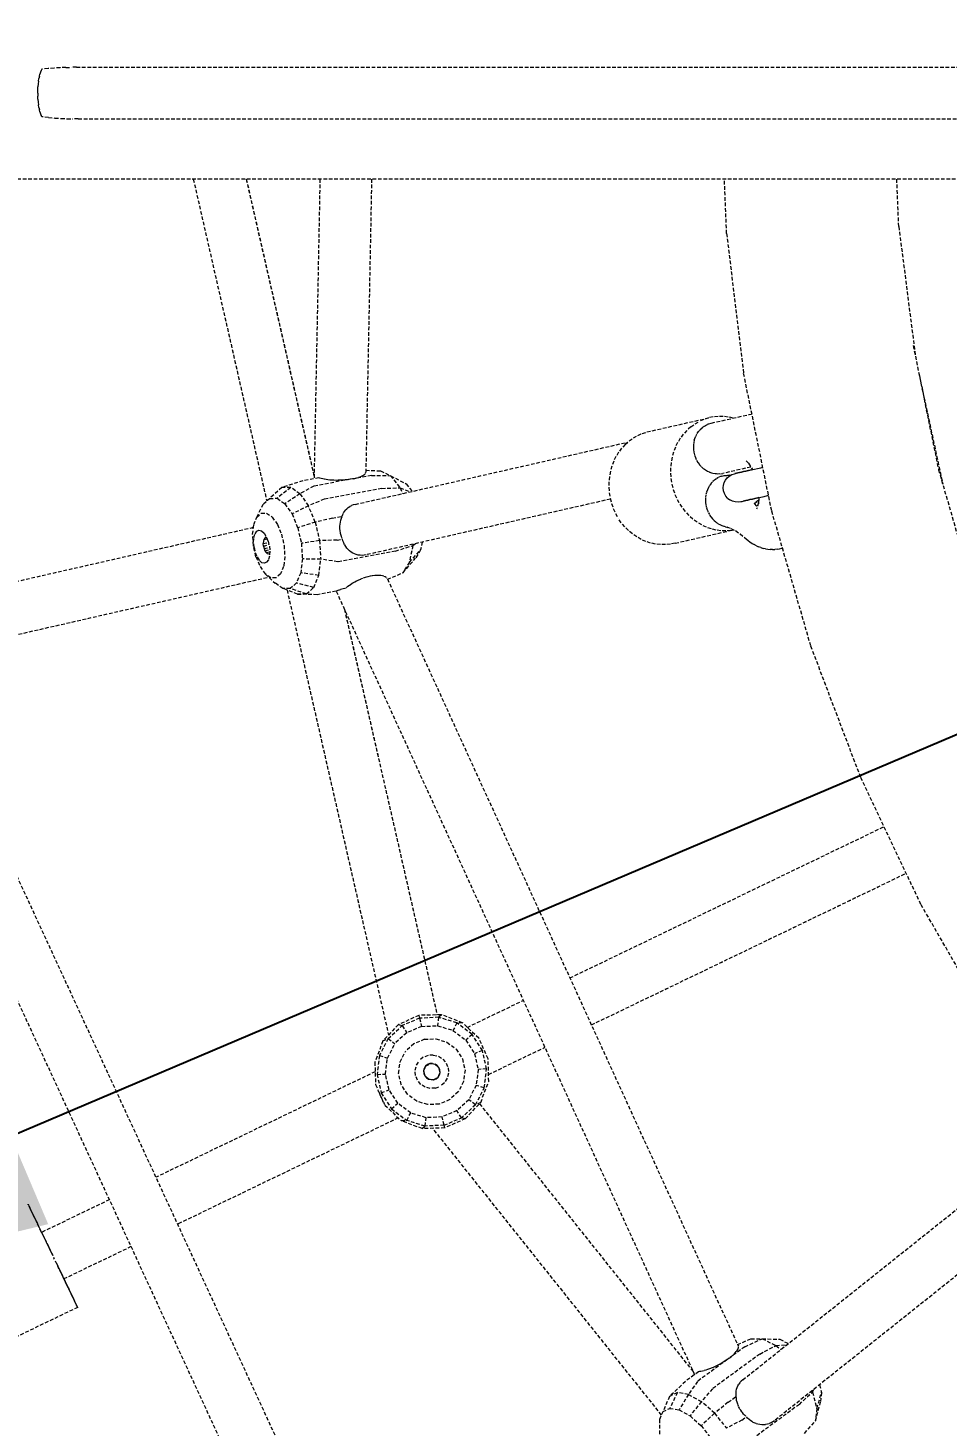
# Model space of a CAD drawing. Header units: millimetres. Extents: x -3111 to 2953, y -2449 to 2811.
# Drawn here: x -527.1 to -206.8, y -283.2 to 204 of the extents above; entities that cross this region are included whole.
import ezdxf

# ---------------------------------------------------------------- set-up
doc = ezdxf.new("R2010")
doc.units = ezdxf.units.MM
doc.linetypes.add('HIDDEN', pattern=[1.905, 1.27, -0.635])
for name, color, linetype in [('DIKOM_ЗОНА', 90, 'Continuous'), ('DIKOM_ОБЪЕКТ', 7, 'Continuous'), ('DIKOM_РАЗМЕР_ЗОНА', 7, 'Continuous'), ('DIKOM_РАЗМЕР_ОБЪЕКТА', 7, 'Continuous')]:
    doc.layers.add(name, color=color, linetype=linetype)
doc.styles.add('style1', font='arialbd.ttf', dxfattribs={"width": 0.8})
doc.dimstyles.new('1-50', dxfattribs={"dimtxt": 300, "dimasz": 200, "dimexe": 100, "dimexo": 0, "dimgap": 100, "dimtad": 1, "dimtxsty": 'style1', "dimcen": 200, "dimclrd": 7, "dimclre": 7, "dimclrt": 7, "dimadec": 1, "dimazin": 2, "dimtfac": 1, "dimtmove": 0, "dimatfit": 2, "dimfxl": 0, "dimlwd": 25, "dimlwe": 18, "dimarcsym": 0})

# ---------------------------------------------------------------- blocks, each defined once
blk = doc.blocks.new('*D0')
at = {"layer": 'Defpoints', "color": 0, "transparency": 16777216}
for p in [(1362.98, 623.05), (-717.19, -260.39)]:
    blk.add_point(p, dxfattribs=at)
at = {"layer": 'DIKOM_РАЗМЕР_ОБЪЕКТА', "color": 7, "lineweight": 25, "transparency": 16777216}
for p, q in [((1362.98, 623.05), (2780.32, 1224.99)), ((-533.11, -182.21), (1178.9, 544.87))]:
    blk.add_line(p, q, dxfattribs=at)
at = {"layer": 'DIKOM_РАЗМЕР_ОБЪЕКТА', "color": 7, "transparency": 16777216}
for points in [[(1165.87, 575.55), (1191.93, 514.19), (1362.98, 623.05)], [(-546.14, -151.53), (-520.08, -212.89), (-717.19, -260.39)]]:
    blk.add_solid(points, dxfattribs=at)
at = {"layer": 'DIKOM_РАЗМЕР_ОБЪЕКТА', "color": 7, "transparency": 16777216, "insert": (2050.93, 1228.64), "char_height": 300, "attachment_point": 5, "rotation": 23.0107, "style": 'style1'}
blk.add_mtext('{\\fArial|b0|i0|c204|p34;\\H1.16667x;∅2260}', dxfattribs=at)
blk = doc.blocks.new('*D1')
at = {"layer": 'Defpoints', "color": 0, "transparency": 16777216}
for p in [(302.22, 2811.22), (-2635.43, -2447.87), (386.74, -2447.87)]:
    blk.add_point(p, dxfattribs=at)
at = {"layer": 'DIKOM_РАЗМЕР_ЗОНА', "color": 7, "lineweight": 18, "transparency": 16777216}
for p, q in [((302.22, 2811.22), (-2735.43, 2811.22)), ((386.74, -2447.87), (-2735.43, -2447.87))]:
    blk.add_line(p, q, dxfattribs=at)
at = {"layer": 'DIKOM_РАЗМЕР_ЗОНА', "color": 7, "lineweight": 25, "transparency": 16777216}
blk.add_line((-2635.43, 2611.22), (-2635.43, -2247.87), dxfattribs=at)
at = {"layer": 'DIKOM_РАЗМЕР_ЗОНА', "color": 7, "transparency": 16777216}
for points in [[(-2668.76, 2611.22), (-2602.09, 2611.22), (-2635.43, 2811.22)], [(-2668.76, -2247.87), (-2602.09, -2247.87), (-2635.43, -2447.87)]]:
    blk.add_solid(points, dxfattribs=at)
at = {"layer": 'DIKOM_РАЗМЕР_ЗОНА', "color": 7, "transparency": 16777216, "insert": (-2914.13, 265.93), "char_height": 300, "attachment_point": 5, "rotation": 90, "style": 'style1'}
blk.add_mtext('{\\fArial|b0|i0|c204|p34;\\H1.16667x;5260}', dxfattribs=at)

msp = doc.modelspace()

# ---------------------------------------------------------------- linework, layer by layer
at = {"layer": 'DIKOM_ЗОНА', "color": 3, "lineweight": 15}
msp.add_circle((322.894, 181.327), 2629.975, dxfattribs=at)
at = {"layer": 'DIKOM_ОБЪЕКТ', "color": 7, "linetype": 'HIDDEN', "lineweight": 15}
for p, q in [((-518.006, 190.032), (-520.126, 189.854)), ((-515.954, 190.167), (-518.006, 190.032)), ((-513.975, 190.252), (-515.954, 190.167)), ((-513.975, 190.252), (-512.062, 190.3)), ((-510.212, 190.326), (-512.062, 190.3)), ((-510.212, 190.326), (99.125, 190.327)), ((-523.465, 185.444), (-523.571, 184.494)), ((-523.465, 185.444), (-523.33, 186.349)), ((-523.169, 187.183), (-523.33, 186.349)), ((-523.169, 187.183), (-522.988, 187.925)), ((-522.786, 188.578), (-522.988, 187.925)), ((-522.562, 189.147), (-522.786, 188.578)), ((-522.316, 189.632), (-522.562, 189.147)), ((-520.126, 189.854), (-522.316, 189.632)), ((-523.717, 181.327), (-523.696, 182.438)), ((-523.717, 181.327), (-523.696, 180.216)), ((-523.696, 182.438), (-523.648, 183.494)), ((-523.571, 184.494), (-523.648, 183.494)), ((-523.648, 179.16), (-523.696, 180.216)), ((-523.648, 179.16), (-523.571, 178.159)), ((-523.571, 178.159), (-523.465, 177.209)), ((-523.33, 176.305), (-523.465, 177.209)), ((-523.33, 176.305), (-523.169, 175.47)), ((-522.988, 174.729), (-523.169, 175.47)), ((-522.988, 174.729), (-522.786, 174.076)), ((-522.786, 174.076), (-522.562, 173.507)), ((-522.316, 173.021), (-522.562, 173.507)), ((-519.984, 172.789), (-522.316, 173.021)), ((-519.984, 172.789), (-517.739, 172.604)), ((-517.739, 172.604), (-515.58, 172.468)), ((-515.58, 172.468), (-513.511, 172.387)), ((-513.511, 172.387), (-511.524, 172.344)), ((-509.612, 172.325), (-511.524, 172.344)), ((-509.612, 172.325), (99.125, 172.327)), ((100.964, 151.344), (-547.111, 151.327)), ((-469.499, 151.329), (-443.921, 39.192)), ((-451.092, 151.329), (-427.42, 47.75)), ((-451.032, 151.329), (-427.418, 47.868)), ((-425.368, 151.33), (-427.437, 46.893)), ((-407.365, 151.33), (-409.387, 49.233)), ((-283.636, 132.363), (-284.4, 151.334)), ((-223.633, 134.811), (-224.335, 151.335)), ((-283.636, 132.363), (-277.729, 83.716)), ((-223.633, 134.811), (-217.831, 89.503)), ((-218.611, 93.324), (-209.774, 50.036)), ((-267.927, 35.703), (-277.729, 83.716)), ((-216.459, 82.783), (-208.32, 45.017)), ((-288.319, 68.446), (-289.954, 68.106)), ((-289.012, 66.28), (-275.791, 69.297)), ((-286.612, 68.61), (-288.319, 68.446)), ((-284.859, 68.597), (-286.612, 68.61)), ((-283.104, 68.412), (-284.859, 68.597)), ((-281.395, 68.056), (-283.104, 68.412)), ((-275.791, 69.297), (-274.92, 69.442)), ((-311.446, 63.2), (-289.954, 68.106)), ((-297.508, 63.753), (-298.724, 62.428)), ((-296.146, 64.992), (-297.508, 63.753)), ((-296.146, 64.992), (-294.648, 66.033)), ((-294.648, 66.033), (-293.118, 66.899)), ((-293.895, 62.679), (-293.427, 63.373)), ((-293.388, 63.424), (-293.097, 63.767)), ((-291.552, 67.59), (-293.118, 66.899)), ((-293.014, 63.864), (-292.852, 64.055)), ((-292.808, 64.103), (-292.211, 64.664)), ((-292.163, 64.707), (-291.8, 64.977)), ((-291.718, 65.038), (-291.511, 65.192)), ((-289.954, 68.106), (-291.552, 67.59)), ((-291.402, 65.267), (-290.704, 65.668)), ((-290.646, 65.698), (-290.344, 65.826)), ((-290.257, 65.864), (-289.908, 66.013)), ((-289.842, 66.038), (-289.074, 66.262)), ((-413.095, 37.959), (-318.138, 59.632)), ((-319, 58.847), (-320.217, 57.522)), ((-319, 58.847), (-317.638, 60.087)), ((-317.638, 60.087), (-316.141, 61.128)), ((-316.141, 61.128), (-314.61, 61.993)), ((-314.61, 61.993), (-313.045, 62.684)), ((-313.045, 62.684), (-311.446, 63.2)), ((-300.721, 59.519), (-301.503, 57.932)), ((-299.795, 61.016), (-300.721, 59.519)), ((-298.724, 62.428), (-299.795, 61.016)), ((-295.138, 59.009), (-295.201, 58.135)), ((-294.982, 59.937), (-295.131, 59.079)), ((-294.891, 60.291), (-294.953, 60.07)), ((-294.891, 60.291), (-294.719, 60.9)), ((-294.698, 60.964), (-294.382, 61.758)), ((-294.355, 61.819), (-294.189, 62.135)), ((-294.106, 62.292), (-293.961, 62.567)), ((-322.214, 54.613), (-322.995, 53.027)), ((-321.288, 56.111), (-322.214, 54.613)), ((-320.217, 57.522), (-321.288, 56.111)), ((-302.652, 54.408), (-303.003, 52.543)), ((-302.149, 56.22), (-302.652, 54.408)), ((-301.503, 57.932), (-302.149, 56.22)), ((-295.202, 58.065), (-295.193, 57.742)), ((-295.193, 57.742), (-295.179, 57.254)), ((-295.172, 57.106), (-295.053, 56.169)), ((-295.046, 56.141), (-294.836, 55.219)), ((-294.801, 55.117), (-294.52, 54.278)), ((-294.52, 54.278), (-294.213, 53.593)), ((-409.77, 48.543), (-409.563, 48.785)), ((-409.556, 48.798), (-409.429, 49.045)), ((-409.375, 49.849), (-404.29, 49.663)), ((-404.29, 49.663), (-400.783, 47.973)), ((-324.144, 49.502), (-324.495, 47.638)), ((-323.641, 51.314), (-324.144, 49.502)), ((-322.995, 53.027), (-323.641, 51.314)), ((-303.189, 50.676), (-303.202, 48.828)), ((-303.202, 48.828), (-303.043, 46.935)), ((-303.003, 52.543), (-303.189, 50.676)), ((-294.094, 53.346), (-293.658, 52.585)), ((-293.618, 52.526), (-293.111, 51.818)), ((-292.496, 51.116), (-293.068, 51.764)), ((-292.012, 50.665), (-292.399, 51.021)), ((-291.77, 50.442), (-292.012, 50.665)), ((-291.037, 49.899), (-291.716, 50.402)), ((-290.257, 49.44), (-290.98, 49.863)), ((-289.635, 49.159), (-290.198, 49.41)), ((-289.442, 49.074), (-289.635, 49.159)), ((-288.535, 48.782), (-289.317, 49.028)), ((-287.673, 48.615), (-288.424, 48.759)), ((-285.793, 48.6), (-285.007, 48.731)), ((-275.188, 50.972), (-285.006, 48.731)), ((-280.513, 48.732), (-280.774, 48.672)), ((-280.774, 48.672), (-280.513, 48.732)), ((-280.149, 48.815), (-280.513, 48.732)), ((-280.513, 48.732), (-280.149, 48.815)), ((-279.685, 48.921), (-280.149, 48.815)), ((-280.149, 48.815), (-279.685, 48.921)), ((-279.124, 49.049), (-279.685, 48.921)), ((-279.685, 48.921), (-279.124, 49.049)), ((-278.469, 49.198), (-279.124, 49.049)), ((-279.124, 49.049), (-278.469, 49.198)), ((-277.725, 49.368), (-278.469, 49.198)), ((-278.469, 49.198), (-277.725, 49.368)), ((-276.895, 49.558), (-277.725, 49.368)), ((-277.725, 49.368), (-276.895, 49.558)), ((-275.985, 49.765), (-276.895, 49.558)), ((-276.895, 49.558), (-275.985, 49.765)), ((-276.803, 53.191), (-275.958, 52.277)), ((-275.001, 49.99), (-275.985, 49.765)), ((-275.985, 49.765), (-275.001, 49.99)), ((-275.958, 52.277), (-274.655, 50.069)), ((-275.001, 49.99), (-273.948, 50.23)), ((-274.655, 50.069), (-275.001, 49.99)), ((-274.93, 50.668), (-274.629, 50.075)), ((-273.948, 50.23), (-272.834, 50.484)), ((-272.834, 50.484), (-271.665, 50.751)), ((-271.665, 50.751), (-271.029, 50.896)), ((-209.774, 50.036), (-197.482, 7.6)), ((-438.616, 43.859), (-442.927, 40.068)), ((-435.55, 43.869), (-440.334, 40.077)), ((-431.341, 46.165), (-438.616, 43.859)), ((-435.55, 43.869), (-438.616, 43.859)), ((-432.339, 41.639), (-435.55, 43.869)), ((-427.547, 44.335), (-432.339, 41.639)), ((-425.707, 47.215), (-431.341, 46.165)), ((-414.876, 46.697), (-427.547, 44.335)), ((-425.442, 47.119), (-425.707, 47.216)), ((-424.953, 46.97), (-425.418, 47.11)), ((-424.419, 46.836), (-424.927, 46.963)), ((-423.845, 46.715), (-424.393, 46.829)), ((-423.236, 46.61), (-423.819, 46.71)), ((-422.594, 46.523), (-423.209, 46.605)), ((-421.923, 46.452), (-422.568, 46.519)), ((-421.459, 46.416), (-421.896, 46.45)), ((-421.223, 46.398), (-421.459, 46.416)), ((-420.5, 46.361), (-421.197, 46.396)), ((-419.756, 46.345), (-420.474, 46.36)), ((-418.993, 46.35), (-419.73, 46.344)), ((-418.216, 46.373), (-418.969, 46.35)), ((-417.426, 46.415), (-418.191, 46.375)), ((-416.63, 46.474), (-417.402, 46.417)), ((-415.729, 46.575), (-416.606, 46.475)), ((-414.876, 46.697), (-415.702, 46.579)), ((-414.037, 46.83), (-414.834, 46.701)), ((-413.666, 46.923), (-414.012, 46.835)), ((-407.424, 48.087), (-413.666, 46.923)), ((-413.665, 46.923), (-413.268, 47.008)), ((-413.244, 47.014), (-412.566, 47.192)), ((-412.543, 47.199), (-411.928, 47.392)), ((-411.907, 47.4), (-411.355, 47.602)), ((-411.335, 47.61), (-410.853, 47.82)), ((-410.836, 47.829), (-410.43, 48.048)), ((-410.414, 48.058), (-410.074, 48.286)), ((-410.06, 48.296), (-409.781, 48.532)), ((-407.424, 48.087), (-400.783, 47.973)), ((-400.783, 47.973), (-395.344, 45.13)), ((-400.783, 47.973), (-397.457, 43.749)), ((-395.344, 45.13), (-393.26, 42.485)), ((-324.681, 45.77), (-324.695, 43.923)), ((-324.695, 43.923), (-324.536, 42.029)), ((-324.495, 47.638), (-324.681, 45.77)), ((-303.043, 46.935), (-302.722, 45.031)), ((-302.722, 45.031), (-302.248, 43.167)), ((-289.559, 44.542), (-289.957, 43.87)), ((-289.062, 45.231), (-289.514, 44.619)), ((-288.501, 45.86), (-289.003, 45.312)), ((-287.882, 46.422), (-288.427, 45.941)), ((-287.211, 46.912), (-287.794, 46.5)), ((-287.107, 48.57), (-287.606, 48.607)), ((-286.801, 48.548), (-287.107, 48.57)), ((-286.493, 47.323), (-287.093, 46.992)), ((-286.04, 48.577), (-286.733, 48.546)), ((-285.736, 47.652), (-286.314, 47.413)), ((-285.421, 47.758), (-285.617, 47.701)), ((-285.421, 47.758), (-284.949, 47.894)), ((-284.864, 43.676), (-284.771, 44.717)), ((-284.825, 47.936), (-284.5, 47.991)), ((-284.771, 44.717), (-284.475, 45.538)), ((-284.73, 44.591), (-284.475, 45.538)), ((-284.5, 47.991), (-284.162, 48.049)), ((-284.475, 45.538), (-284.041, 46.416)), ((-284.475, 45.538), (-284.041, 46.416)), ((-284.163, 48.049), (-283.602, 48.05)), ((-284.041, 46.416), (-283.444, 47.193)), ((-284.041, 46.416), (-283.444, 47.193)), ((-284.008, 48.069), (-283.383, 48.104)), ((-283.444, 47.193), (-282.707, 47.837)), ((-283.444, 47.193), (-282.707, 47.837)), ((-283.183, 48.115), (-282.784, 48.097)), ((-282.302, 48.07), (-282.784, 48.097)), ((-282.707, 47.837), (-281.859, 48.324)), ((-282.707, 47.837), (-281.859, 48.324)), ((-281.859, 48.324), (-280.932, 48.636)), ((-281.859, 48.324), (-280.932, 48.636)), ((-445.085, 38.166), (-442.927, 40.068)), ((-442.927, 40.068), (-440.334, 40.077)), ((-440.334, 40.077), (-437.619, 38.191)), ((-432.339, 41.639), (-437.619, 38.191)), ((-432.339, 41.639), (-429.37, 37.438)), ((-423.946, 39.764), (-429.37, 37.438)), ((-403.823, 43.516), (-423.946, 39.764)), ((-324.132, 39.801), (-409.282, 20.366)), ((-403.823, 43.516), (-397.457, 43.749)), ((-397.457, 43.749), (-396.583, 41.727)), ((-397.457, 43.749), (-393.905, 42.339)), ((-324.536, 42.029), (-324.214, 40.125)), ((-324.214, 40.125), (-323.741, 38.261)), ((-302.248, 43.167), (-301.631, 41.391)), ((-301.631, 41.391), (-300.861, 39.701)), ((-300.861, 39.701), (-299.924, 38.05)), ((-291.005, 39.55), (-290.977, 38.909)), ((-290.987, 39.926), (-291.004, 39.569)), ((-290.969, 40.303), (-290.987, 39.926)), ((-290.855, 41.199), (-290.961, 40.468)), ((-290.653, 42.093), (-290.831, 41.362)), ((-290.346, 43.014), (-290.619, 42.233)), ((-289.989, 43.801), (-290.327, 43.072)), ((-284.739, 42.638), (-284.864, 43.676)), ((-284.429, 41.709), (-284.739, 42.638)), ((-283.942, 40.857), (-284.429, 41.709)), ((-283.299, 40.116), (-283.942, 40.857)), ((-283.299, 40.116), (-282.459, 39.53)), ((-283.299, 40.116), (-282.459, 39.53)), ((-281.583, 39.092), (-282.459, 39.53)), ((-281.583, 39.092), (-282.459, 39.53)), ((-280.639, 38.834), (-281.583, 39.092)), ((-280.639, 38.834), (-281.583, 39.092)), ((-278.536, 38.926), (-278.274, 38.985)), ((-278.274, 38.985), (-277.911, 39.068)), ((-277.447, 39.174), (-277.911, 39.068)), ((-277.911, 39.068), (-277.447, 39.174)), ((-276.887, 39.302), (-277.447, 39.174)), ((-277.447, 39.174), (-276.887, 39.302)), ((-276.232, 39.452), (-276.887, 39.302)), ((-276.887, 39.302), (-276.232, 39.452)), ((-275.488, 39.621), (-276.232, 39.452)), ((-276.232, 39.452), (-275.488, 39.621)), ((-274.659, 39.811), (-275.488, 39.621)), ((-275.488, 39.621), (-274.659, 39.811)), ((-273.75, 40.018), (-274.659, 39.811)), ((-274.659, 39.811), (-273.75, 40.018)), ((-272.427, 39.463), (-274.06, 38.253)), ((-274.06, 38.253), (-272.434, 39.364)), ((-272.767, 40.242), (-273.75, 40.018)), ((-273.75, 40.018), (-272.767, 40.242)), ((-272.767, 40.242), (-271.715, 40.482)), ((-272.404, 40.325), (-272.767, 40.242)), ((-272.422, 39.541), (-272.469, 38.859)), ((-272.403, 40.251), (-272.422, 39.541)), ((-271.715, 40.482), (-270.602, 40.737)), ((-270.602, 40.737), (-269.433, 41.003)), ((-269.433, 41.003), (-269.028, 41.096)), ((-447.358, 33.525), (-445.085, 38.166)), ((-447.358, 33.525), (-445.813, 34.888)), ((-445.813, 34.888), (-443.955, 34.894)), ((-443.955, 34.894), (-442.009, 33.543)), ((-437.619, 38.191), (-435.108, 34.638)), ((-429.37, 37.438), (-435.108, 34.638)), ((-435.108, 34.638), (-433.105, 29.847)), ((-427.001, 31.772), (-429.37, 37.438)), ((-417.614, 33.844), (-417.406, 34.412)), ((-417.406, 34.412), (-417.144, 34.955)), ((-417.129, 34.984), (-416.814, 35.493)), ((-416.797, 35.518), (-416.5, 35.902)), ((-416.412, 36.011), (-415.998, 36.444)), ((-415.977, 36.461), (-415.51, 36.854)), ((-415.51, 36.855), (-414.991, 37.203)), ((-414.403, 37.515), (-414.97, 37.216)), ((-413.768, 37.768), (-414.381, 37.524)), ((-413.097, 37.958), (-413.743, 37.776)), ((-323.741, 38.261), (-323.124, 36.486)), ((-323.124, 36.486), (-322.353, 34.795)), ((-322.353, 34.795), (-321.416, 33.145)), ((-299.924, 38.05), (-298.847, 36.479)), ((-298.847, 36.479), (-297.66, 35.028)), ((-297.66, 35.028), (-296.388, 33.737)), ((-290.977, 38.909), (-290.966, 38.669)), ((-290.965, 38.627), (-290.849, 37.774)), ((-290.841, 37.708), (-290.655, 36.894)), ((-290.634, 36.803), (-290.383, 36.032)), ((-290.347, 35.921), (-290.181, 35.533)), ((-290.181, 35.533), (-290.039, 35.203)), ((-289.983, 35.071), (-289.625, 34.41)), ((-289.545, 34.262), (-289.144, 33.663)), ((-279.663, 38.766), (-280.639, 38.834)), ((-279.663, 38.766), (-280.639, 38.834)), ((-278.693, 38.89), (-279.663, 38.766)), ((-274.06, 38.253), (-273.175, 37.392)), ((-272.498, 38.615), (-273.177, 36.333)), ((-272.791, 37.631), (-273.175, 37.392)), ((-272.469, 38.859), (-272.545, 38.21)), ((-254.293, -11.367), (-267.927, 35.703)), ((-448.541, 29.868), (-573.843, 1.269)), ((-448.828, 27.532), (-448.405, 30.971)), ((-448.405, 30.971), (-447.358, 33.525)), ((-442.009, 33.543), (-440.21, 30.997)), ((-440.21, 30.997), (-438.775, 27.565)), ((-427.001, 31.772), (-433.105, 29.847)), ((-433.105, 29.847), (-431.851, 24.395)), ((-421.088, 33.146), (-427.001, 31.772)), ((-427.001, 31.772), (-425.519, 25.326)), ((-421.088, 33.146), (-417.631, 33.791)), ((-418.421, 29.569), (-418.427, 30.283)), ((-418.425, 30.338), (-418.375, 31.042)), ((-418.398, 29.238), (-418.418, 29.512)), ((-418.381, 29.014), (-418.398, 29.238)), ((-418.368, 31.093), (-418.265, 31.784)), ((-418.265, 31.784), (-418.109, 32.457)), ((-418.097, 32.502), (-417.892, 33.149)), ((-417.877, 33.19), (-417.631, 33.791)), ((-320.339, 31.573), (-321.416, 33.145)), ((-319.152, 30.122), (-320.339, 31.573)), ((-317.88, 28.831), (-319.152, 30.122)), ((-296.388, 33.737), (-294.996, 32.579)), ((-294.996, 32.579), (-293.483, 31.543)), ((-293.483, 31.543), (-291.89, 30.654)), ((-291.89, 30.654), (-290.259, 29.934)), ((-290.259, 29.934), (-288.618, 29.405)), ((-289.144, 33.663), (-289.037, 33.503)), ((-289.037, 33.503), (-288.602, 32.969)), ((-288.618, 29.405), (-286.909, 29.05)), ((-288.602, 32.969), (-288.466, 32.801)), ((-288.003, 32.332), (-288.466, 32.801)), ((-287.836, 32.162), (-288.003, 32.332)), ((-287.353, 31.76), (-287.836, 32.162)), ((-287.155, 31.595), (-287.31, 31.724)), ((-286.913, 31.432), (-287.155, 31.595)), ((-286.658, 31.259), (-286.913, 31.432)), ((-286.429, 31.105), (-286.658, 31.259)), ((-285.923, 30.834), (-286.428, 31.105)), ((-285.666, 30.696), (-285.923, 30.834)), ((-285.157, 30.488), (-285.667, 30.696)), ((-284.874, 30.373), (-285.157, 30.488)), ((-284.456, 30.253), (-284.871, 30.373)), ((-284.06, 30.14), (-284.337, 30.219)), ((-284.06, 30.139), (-283.171, 29.949)), ((-283.542, 30.088), (-281.902, 29.475)), ((-282.124, 29.591), (-280.42, 28.69)), ((-448.575, 23.624), (-448.828, 27.532)), ((-448.502, 24.761), (-448.387, 26.397)), ((-448.341, 22.971), (-448.502, 24.761)), ((-448.387, 26.397), (-448.004, 27.722)), ((-448.004, 27.722), (-447.395, 28.599)), ((-447.395, 28.599), (-446.617, 28.946)), ((-446.617, 28.946), (-445.744, 28.728)), ((-445.744, 28.728), (-444.866, 27.967)), ((-445.083, 25.125), (-445.14, 24.32)), ((-445.14, 24.32), (-443.307, 24.662)), ((-444.895, 25.777), (-445.083, 25.125)), ((-444.595, 26.208), (-444.895, 25.777)), ((-444.895, 25.777), (-443.762, 25.988)), ((-444.866, 27.967), (-444.068, 26.739)), ((-444.212, 26.379), (-444.595, 26.208)), ((-443.889, 26.298), (-444.212, 26.379)), ((-443.427, 25.165), (-444.068, 26.739)), ((-443.427, 25.165), (-443.006, 23.399)), ((-438.775, 27.565), (-437.877, 23.659)), ((-425.519, 25.326), (-431.851, 24.395)), ((-431.851, 24.395), (-431.498, 18.94)), ((-419.408, 25.491), (-425.519, 25.326)), ((-425.519, 25.326), (-425.101, 18.876)), ((-419.408, 25.491), (-417.516, 25.844)), ((-418.337, 28.722), (-418.381, 29.014)), ((-418.236, 28.053), (-418.337, 28.722)), ((-418.164, 27.767), (-418.236, 28.053)), ((-417.999, 27.108), (-418.164, 27.767)), ((-417.9, 26.829), (-417.999, 27.108)), ((-417.811, 26.599), (-417.899, 26.829)), ((-417.614, 26.062), (-417.775, 26.501)), ((-417.347, 25.261), (-417.516, 25.844)), ((-417.09, 24.594), (-417.347, 25.261)), ((-416.765, 23.919), (-417.072, 24.547)), ((-389.739, 24.826), (-390.282, 22.069)), ((-389.742, 24.826), (-390.282, 22.069)), ((-316.488, 27.674), (-317.88, 28.831)), ((-314.975, 26.638), (-316.488, 27.674)), ((-313.383, 25.748), (-314.975, 26.638)), ((-311.752, 25.029), (-313.383, 25.748)), ((-310.111, 24.5), (-311.752, 25.029)), ((-308.401, 24.145), (-310.111, 24.5)), ((-301.552, 24.451), (-303.186, 24.11)), ((-301.552, 24.451), (-281.191, 29.098)), ((-286.909, 29.05), (-285.155, 28.865)), ((-285.155, 28.865), (-283.401, 28.852)), ((-283.401, 28.852), (-281.694, 29.016)), ((-281.694, 29.016), (-281.221, 29.114)), ((-280.596, 28.809), (-278.701, 27.52)), ((-278.957, 27.731), (-276.858, 25.995)), ((-276.858, 25.995), (-276.102, 25.367)), ((-276.102, 25.367), (-275.505, 24.892)), ((-275.505, 24.892), (-274.727, 24.359)), ((-447.677, 19.718), (-448.575, 23.624)), ((-448.341, 22.971), (-447.919, 21.205)), ((-447.919, 21.205), (-447.278, 19.631)), ((-447.677, 19.718), (-446.241, 16.285)), ((-447.278, 19.631), (-446.48, 18.403)), ((-445.06, 23.439), (-445.14, 24.32)), ((-445.06, 23.439), (-443.136, 23.944)), ((-445.06, 23.439), (-444.853, 22.57)), ((-444.853, 22.57), (-442.963, 22.922)), ((-444.853, 22.57), (-444.538, 21.795)), ((-444.538, 21.795), (-442.899, 22.219)), ((-444.538, 21.795), (-444.145, 21.191)), ((-444.145, 21.191), (-442.857, 21.431)), ((-444.145, 21.191), (-443.713, 20.817)), ((-443.713, 20.817), (-443.283, 20.709)), ((-442.96, 19.973), (-443.342, 18.649)), ((-443.283, 20.709), (-442.901, 20.88)), ((-443.006, 23.399), (-442.844, 21.609)), ((-442.844, 21.609), (-442.96, 19.973)), ((-437.624, 19.751), (-438.047, 16.312)), ((-437.877, 23.659), (-437.624, 19.751)), ((-399.039, 21.716), (-419.161, 17.963)), ((-416.391, 23.291), (-416.744, 23.877)), ((-415.973, 22.718), (-416.367, 23.256)), ((-415.54, 22.229), (-415.973, 22.718)), ((-415.045, 21.761), (-415.515, 22.201)), ((-414.511, 21.348), (-415.019, 21.738)), ((-413.941, 20.993), (-414.484, 21.33)), ((-413.342, 20.701), (-413.878, 20.961)), ((-412.74, 20.481), (-413.342, 20.701)), ((-412.084, 20.314), (-412.715, 20.472)), ((-411.405, 20.217), (-412.06, 20.309)), ((-410.708, 20.191), (-411.381, 20.214)), ((-409.999, 20.241), (-410.685, 20.192)), ((-409.303, 20.362), (-410.001, 20.24)), ((-399.039, 21.716), (-393.036, 23.608)), ((-393.036, 23.608), (-394.168, 17.83)), ((-394.168, 17.83), (-390.282, 22.069)), ((-393.051, 24.07), (-393.036, 23.608)), ((-393.036, 23.608), (-392.217, 24.261)), ((-390.282, 22.069), (-392.056, 19.221)), ((-306.647, 23.959), (-308.401, 24.145)), ((-304.893, 23.947), (-306.647, 23.959)), ((-303.186, 24.11), (-304.893, 23.947)), ((-274.727, 24.359), (-274.051, 23.951)), ((-273.257, 23.527), (-274.051, 23.951)), ((-273.257, 23.527), (-272.516, 23.195)), ((-271.715, 22.889), (-272.516, 23.195)), ((-271.715, 22.889), (-270.923, 22.643)), ((-270.123, 22.464), (-270.923, 22.643)), ((-270.123, 22.464), (-269.294, 22.31)), ((-269.294, 22.31), (-268.452, 22.255)), ((-267.654, 22.208), (-268.452, 22.255)), ((-267.654, 22.208), (-266.804, 22.252)), ((-266.027, 22.342), (-266.804, 22.252)), ((-266.027, 22.342), (-265.164, 22.488)), ((-265.164, 22.488), (-264.388, 22.714)), ((-264.183, 22.777), (-264.388, 22.714)), ((-445.602, 17.642), (-446.48, 18.403)), ((-446.241, 16.285), (-444.443, 13.74)), ((-444.73, 17.425), (-445.602, 17.642)), ((-443.952, 17.772), (-444.73, 17.425)), ((-443.342, 18.649), (-443.952, 17.772)), ((-438.047, 16.312), (-439.094, 13.758)), ((-431.498, 18.94), (-432.087, 14.14)), ((-425.101, 18.876), (-431.498, 18.94)), ((-425.798, 13.2), (-425.101, 18.876)), ((-419.161, 17.963), (-425.101, 18.876)), ((-396.486, 14.107), (-392.056, 19.221)), ((-394.168, 17.83), (-396.486, 14.107)), ((-569.433, -16.188), (-443.236, 12.616)), ((-444.443, 13.74), (-441.016, 10.55)), ((-442.497, 12.389), (-444.443, 13.74)), ((-440.639, 12.395), (-442.497, 12.389)), ((-438.3, 8.664), (-441.016, 10.55)), ((-439.094, 13.758), (-440.639, 12.395)), ((-433.549, 10.574), (-435.707, 8.672)), ((-432.087, 14.14), (-433.549, 10.574)), ((-427.527, 8.984), (-433.549, 10.574)), ((-425.798, 13.2), (-432.087, 14.14)), ((-427.527, 8.984), (-425.798, 13.2)), ((-415.65, 9.431), (-415.122, 9.821)), ((-415.103, 9.834), (-414.535, 10.216)), ((-414.516, 10.229), (-413.914, 10.603)), ((-413.895, 10.614), (-413.26, 10.974)), ((-413.159, 11.027), (-412.577, 11.325)), ((-412.558, 11.334), (-411.867, 11.652)), ((-411.848, 11.66), (-411.133, 11.958)), ((-411.115, 11.965), (-410.382, 12.243)), ((-409.617, 12.505), (-410.363, 12.249)), ((-408.73, 12.754), (-409.596, 12.512)), ((-407.863, 12.954), (-408.709, 12.759)), ((-407.219, 13.069), (-407.842, 12.959)), ((-407.025, 13.104), (-407.219, 13.069)), ((-406.226, 13.198), (-407.004, 13.107)), ((-405.476, 13.234), (-406.206, 13.199)), ((-404.78, 13.22), (-405.457, 13.234)), ((-404.148, 13.161), (-404.761, 13.219)), ((-403.587, 13.05), (-404.128, 13.159)), ((-403.092, 12.891), (-403.569, 13.046)), ((-402.655, 12.689), (-403.075, 12.885)), ((-402.284, 12.441), (-402.638, 12.68)), ((-402.028, 12.226), (-402.196, 12.356)), ((-401.856, 11.969), (-279.549, -255.425)), ((-401.8, 11.845), (-396.486, 14.107)), ((-435.707, 8.672), (-438.3, 8.664)), ((-433.144, 6.725), (-438.3, 8.664)), ((-436.831, 8.111), (-401.457, -146.972)), ((-430.078, 6.735), (-435.707, 8.672)), ((-433.144, 6.725), (-430.078, 6.735)), ((-426.307, 6.489), (-433.144, 6.725)), ((-430.078, 6.735), (-427.527, 8.984)), ((-419.693, 7.722), (-426.307, 6.489)), ((-419.706, 7.719), (-294.802, -265.351)), ((-419.539, 7.863), (-419.362, 7.948)), ((-419.304, 7.973), (-418.981, 8.1)), ((-418.964, 8.106), (-418.632, 8.223)), ((-418.612, 8.229), (-418.23, 8.353)), ((-418.209, 8.36), (-417.779, 8.491)), ((-417.757, 8.497), (-417.28, 8.636)), ((-417.257, 8.642), (-416.736, 8.788)), ((-416.713, 8.795), (-416.268, 8.915)), ((-416.157, 9.015), (-415.669, 9.416)), ((-416.839, 1.45), (-384.522, -139.957)), ((-416.808, 1.381), (-404.847, -51.019)), ((-236.916, -57.186), (-254.293, -11.367)), ((-561.413, -25.764), (-407.389, -359.378)), ((-579.117, -30.357), (-422.71, -369.135)), ((-215.909, -101.459), (-236.916, -57.186)), ((-338.255, -127.078), (-228.771, -74.353)), ((-330.769, -143.446), (-221.06, -90.603)), ((-330.768, -143.449), (-221.055, -90.614)), ((-191.407, -143.897), (-215.909, -101.459)), ((-374.002, -144.293), (-354.476, -134.89)), ((-390.857, -140.134), (-398.025, -143.342)), ((-390.631, -141.125), (-396.747, -143.703)), ((-383.008, -139.914), (-390.857, -140.134)), ((-390.857, -140.134), (-390.631, -141.125)), ((-384.003, -140.794), (-390.631, -141.125)), ((-390.631, -141.125), (-389.975, -143.999)), ((-384.003, -140.794), (-384.37, -143.719)), ((-383.008, -139.914), (-384.003, -140.794)), ((-377.661, -142.75), (-384.003, -140.794)), ((-375.672, -142.714), (-383.008, -139.914)), ((-398.025, -143.342), (-403.419, -149.048)), ((-401.612, -148.217), (-396.747, -143.703)), ((-398.025, -143.342), (-396.747, -143.703)), ((-396.747, -143.703), (-395.147, -146.179)), ((-389.975, -143.999), (-395.147, -146.179)), ((-389.975, -143.999), (-384.37, -143.719)), ((-384.37, -143.719), (-379.006, -145.373)), ((-377.661, -142.75), (-379.006, -145.373)), ((-379.006, -145.373), (-374.532, -148.763)), ((-375.672, -142.714), (-377.661, -142.75)), ((-372.371, -146.757), (-377.661, -142.75)), ((-369.966, -148.109), (-375.672, -142.714)), ((-403.419, -149.048), (-406.22, -156.384)), ((-401.612, -148.217), (-404.639, -154.122)), ((-403.419, -149.048), (-401.612, -148.217)), ((-401.822, -154.991), (-399.261, -149.997)), ((-401.612, -148.217), (-399.261, -149.997)), ((-395.147, -146.179), (-399.261, -149.997)), ((-392.661, -150.029), (-395.608, -152.764)), ((-388.955, -148.467), (-392.661, -150.029)), ((-388.955, -148.467), (-384.939, -148.267)), ((-384.939, -148.267), (-381.097, -149.452)), ((-381.097, -149.452), (-377.892, -151.88)), ((-372.371, -146.757), (-374.532, -148.763)), ((-374.532, -148.763), (-371.487, -153.478)), ((-368.77, -152.332), (-372.371, -146.757)), ((-366.758, -155.277), (-369.966, -148.109)), ((-404.639, -154.122), (-405.465, -160.707)), ((-404.639, -154.122), (-401.822, -154.991)), ((-402.52, -160.561), (-401.822, -154.991)), ((-397.443, -156.342), (-395.608, -152.764)), ((-391.75, -157.455), (-390.776, -155.908)), ((-389.373, -154.738), (-390.776, -155.908)), ((-387.679, -154.059), (-389.373, -154.738)), ((-385.859, -153.935), (-387.679, -154.059)), ((-385.859, -153.935), (-384.087, -154.38)), ((-384.087, -154.38), (-382.538, -155.352)), ((-382.538, -155.352), (-381.364, -156.758)), ((-377.892, -151.88), (-375.71, -155.258)), ((-375.71, -155.258), (-374.815, -159.178)), ((-368.77, -152.332), (-371.487, -153.478)), ((-371.487, -153.478), (-370.238, -158.949)), ((-367.293, -158.803), (-368.77, -152.332)), ((-366.538, -163.126), (-366.758, -155.277)), ((-366.606, -160.708), (-346.989, -151.259)), ((-366.606, -160.708), (-346.988, -151.261)), ((-406.125, -159.762), (-482.555, -196.569)), ((-406.22, -156.384), (-405.999, -164.233)), ((-405.465, -160.707), (-402.52, -160.561)), ((-405.465, -160.707), (-403.988, -167.178)), ((-401.271, -166.033), (-402.52, -160.561)), ((-397.943, -160.332), (-397.443, -156.342)), ((-397.048, -164.252), (-397.943, -160.332)), ((-392.198, -159.232), (-391.75, -157.455)), ((-392.075, -161.055), (-392.198, -159.232)), ((-388.543, -157.863), (-389.242, -159.498)), ((-389.022, -158.623), (-389.242, -159.498)), ((-389.242, -159.498), (-389.182, -160.395)), ((-389.242, -159.498), (-388.847, -161.229)), ((-389.182, -160.395), (-388.847, -161.23)), ((-388.543, -157.862), (-389.022, -158.623)), ((-388.543, -157.863), (-387.019, -156.952)), ((-387.852, -157.286), (-388.543, -157.862)), ((-387.019, -156.952), (-387.852, -157.286)), ((-387.852, -157.286), (-387.019, -156.952)), ((-386.123, -156.891), (-387.019, -156.952)), ((-387.019, -156.952), (-385.249, -157.112)), ((-387.019, -156.952), (-385.249, -157.112)), ((-386.123, -156.891), (-385.251, -157.11)), ((-386.123, -156.891), (-385.249, -157.112)), ((-384.489, -157.588), (-385.251, -157.11)), ((-385.249, -157.112), (-383.911, -158.281)), ((-383.911, -158.28), (-384.489, -157.588)), ((-384.214, -161.647), (-383.515, -160.012)), ((-383.576, -159.115), (-383.911, -158.28)), ((-383.515, -160.011), (-383.911, -158.281)), ((-383.736, -160.886), (-383.515, -160.012)), ((-383.515, -160.012), (-383.576, -159.115)), ((-381.364, -156.758), (-380.683, -158.454)), ((-380.56, -160.278), (-381.008, -162.054)), ((-380.683, -158.454), (-380.56, -160.278)), ((-374.815, -159.178), (-375.315, -163.168)), ((-370.238, -158.949), (-370.936, -164.518)), ((-367.293, -158.803), (-370.238, -158.949)), ((-368.118, -165.387), (-367.293, -158.803)), ((-405.999, -164.233), (-405.111, -166.218)), ((-394.866, -167.63), (-397.048, -164.252)), ((-391.394, -162.752), (-392.075, -161.055)), ((-390.219, -164.158), (-391.394, -162.752)), ((-388.671, -165.129), (-390.219, -164.158)), ((-387.509, -162.398), (-388.847, -161.229)), ((-388.847, -161.23), (-388.269, -161.921)), ((-386.899, -165.575), (-388.671, -165.129)), ((-388.269, -161.921), (-387.507, -162.4)), ((-385.739, -162.558), (-387.509, -162.398)), ((-387.509, -162.398), (-385.739, -162.558)), ((-386.635, -162.619), (-387.509, -162.398)), ((-386.635, -162.619), (-387.507, -162.4)), ((-385.079, -165.451), (-386.899, -165.575)), ((-385.739, -162.558), (-386.635, -162.619)), ((-385.739, -162.558), (-384.214, -161.647)), ((-385.739, -162.558), (-384.906, -162.224)), ((-384.906, -162.224), (-385.739, -162.558)), ((-385.079, -165.451), (-383.385, -164.772)), ((-384.906, -162.224), (-384.215, -161.648)), ((-384.215, -161.648), (-383.736, -160.886)), ((-381.982, -163.602), (-383.385, -164.772)), ((-381.008, -162.054), (-381.982, -163.602)), ((-375.315, -163.168), (-377.15, -166.746)), ((-370.936, -164.518), (-373.497, -169.513)), ((-371.146, -171.293), (-368.118, -165.387)), ((-368.118, -165.387), (-370.936, -164.518)), ((-369.339, -170.462), (-366.538, -163.126)), ((-404.92, -166.614), (-405.111, -166.218)), ((-404.772, -166.922), (-404.921, -166.614)), ((-404.51, -167.483), (-404.772, -166.922)), ((-404.36, -167.803), (-404.51, -167.483)), ((-404.1, -168.376), (-404.36, -167.803)), ((-403.951, -168.704), (-404.1, -168.376)), ((-403.988, -167.178), (-401.271, -166.033)), ((-403.988, -167.178), (-400.387, -172.752)), ((-403.697, -169.28), (-403.951, -168.704)), ((-403.55, -169.614), (-403.697, -169.28)), ((-403.409, -169.941), (-403.55, -169.614)), ((-403.166, -170.512), (-403.409, -169.941)), ((-403.165, -170.512), (-403.033, -170.83)), ((-398.226, -170.747), (-401.271, -166.033)), ((-391.661, -170.058), (-394.866, -167.63)), ((-387.819, -171.243), (-391.661, -170.058)), ((-380.097, -169.481), (-383.803, -171.043)), ((-377.15, -166.746), (-380.097, -169.481)), ((-373.497, -169.513), (-377.611, -173.33)), ((-374.733, -176.168), (-369.339, -170.462)), ((-371.146, -171.293), (-373.497, -169.513)), ((-369.339, -170.462), (-371.146, -171.293)), ((-403.033, -170.83), (-402.864, -171.239)), ((-402.792, -171.401), (-397.086, -176.795)), ((-400.387, -172.752), (-398.226, -170.747)), ((-400.387, -172.752), (-395.097, -176.76)), ((-393.752, -174.136), (-398.226, -170.747)), ((-395.097, -176.76), (-393.752, -174.136)), ((-388.388, -175.79), (-393.752, -174.136)), ((-383.803, -171.043), (-387.819, -171.243)), ((-377.611, -173.33), (-382.783, -175.511)), ((-376.011, -175.807), (-377.611, -173.33)), ((-371.146, -171.293), (-376.011, -175.807)), ((-369.77, -170.919), (-295.241, -264.392)), ((-398.072, -175.862), (-475.009, -212.913)), ((-397.086, -176.795), (-395.097, -176.76)), ((-389.75, -179.596), (-397.086, -176.795)), ((-388.755, -178.716), (-395.097, -176.76)), ((-389.75, -179.596), (-388.755, -178.716)), ((-381.901, -179.376), (-389.75, -179.596)), ((-388.755, -178.716), (-388.388, -175.79)), ((-382.127, -178.385), (-388.755, -178.716)), ((-382.783, -175.511), (-388.388, -175.79)), ((-306.305, -279.421), (-386.047, -179.492)), ((-382.127, -178.385), (-382.783, -175.511)), ((-382.127, -178.385), (-376.011, -175.807)), ((-381.901, -179.376), (-382.127, -178.385)), ((-374.733, -176.168), (-381.901, -179.376)), ((-374.733, -176.168), (-376.011, -175.807)), ((-498.775, -204.38), (-522.388, -215.752)), ((-524.537, -211.289), (-527.108, -205.95)), ((-524.533, -211.297), (-527.108, -205.95)), ((-527.108, -205.95), (-526.986, -206.205)), ((-527.108, -205.95), (-526.986, -206.205)), ((-526.986, -206.205), (-526.793, -206.604)), ((-526.793, -206.604), (-526.531, -207.148)), ((-524.939, -210.455), (-526.531, -207.148)), ((-526.531, -207.148), (-526.199, -207.838)), ((-526.33, -207.567), (-526.199, -207.838)), ((-526.199, -207.838), (-525.786, -208.696)), ((-525.124, -210.071), (-525.786, -208.696)), ((-525.786, -208.696), (-525.299, -209.708)), ((-278.004, -267.177), (-201.855, -206.45)), ((-525.299, -209.708), (-524.752, -210.843)), ((-524.752, -210.843), (-524.159, -212.075)), ((-524.533, -211.297), (-524.159, -212.075)), ((-522.388, -215.752), (-524.159, -212.075)), ((-524.159, -212.075), (-519.664, -221.407)), ((-524.159, -212.075), (-524.048, -212.305)), ((-524.159, -212.075), (-523.98, -212.446)), ((-523.971, -212.465), (-523.525, -213.392)), ((-523.525, -213.392), (-522.828, -214.839)), ((-522.828, -214.839), (-520.75, -219.154)), ((-522.709, -215.087), (-522.082, -216.387)), ((-522.082, -216.387), (-521.308, -217.994)), ((-521.308, -217.994), (-520.833, -218.981)), ((-520.75, -219.154), (-520.526, -219.619)), ((-520.526, -219.619), (-518.483, -223.86)), ((-520.526, -219.619), (-520.371, -219.941)), ((-520.317, -220.052), (-520.032, -220.644)), ((-520.002, -220.708), (-519.731, -221.271)), ((-519.731, -221.271), (-519.411, -221.935)), ((-519.664, -221.407), (-519.41, -221.935)), ((-519.38, -221.998), (-519.09, -222.6)), ((-519.347, -222.068), (-519.26, -222.246)), ((-519.044, -222.695), (-518.903, -222.989)), ((-518.918, -222.957), (-518.795, -223.213)), ((-518.903, -222.989), (-518.483, -223.86)), ((-491.228, -220.724), (-514.578, -231.969)), ((-518.208, -224.432), (-518.064, -224.731)), ((-517.904, -225.062), (-518.064, -224.731)), ((-517.236, -226.449), (-517.555, -225.787)), ((-517.412, -226.084), (-517.554, -225.789)), ((-517.485, -225.933), (-516.441, -228.101)), ((-517.302, -226.313), (-516.657, -227.653)), ((-517.001, -226.938), (-517.236, -226.449)), ((-516.441, -228.101), (-516.698, -227.568)), ((-516.261, -228.473), (-516.441, -228.101)), ((-516.394, -228.198), (-512.808, -235.645)), ((-515.875, -229.277), (-516.023, -228.969)), ((-198.65, -226.918), (-266.936, -281.374)), ((-515.875, -229.277), (-514.462, -232.211)), ((-515.659, -229.726), (-515.856, -229.316)), ((-514.885, -231.333), (-515.708, -229.624)), ((-515.702, -229.636), (-514.885, -231.333)), ((-514.885, -231.333), (-515.659, -229.726)), ((-515.209, -230.659), (-515.42, -230.222)), ((-514.259, -232.632), (-514.885, -231.333)), ((-509.859, -241.769), (-514.578, -231.969)), ((-509.806, -241.879), (-514.578, -231.969)), ((-513.442, -234.328), (-514.1, -232.963)), ((-513.045, -235.153), (-513.442, -234.328)), ((-512.215, -236.877), (-512.808, -235.645)), ((-510.768, -239.882), (-512.584, -236.11)), ((-511.668, -238.012), (-512.215, -236.877)), ((-511.181, -239.023), (-511.668, -238.012)), ((-509.806, -241.879), (-559.359, -265.743)), ((-510.768, -239.882), (-511.181, -239.023)), ((-510.435, -240.572), (-510.768, -239.882)), ((-510.173, -241.116), (-510.67, -240.085)), ((-510.173, -241.116), (-510.435, -240.572)), ((-509.981, -241.515), (-510.173, -241.116)), ((-509.859, -241.769), (-509.981, -241.515)), ((-509.859, -241.769), (-509.981, -241.515)), ((-279.812, -254.85), (-275.149, -252.811)), ((-277.29, -255.591), (-271.257, -252.813)), ((-275.149, -252.811), (-271.257, -252.813)), ((-271.257, -252.813), (-265.123, -253.014)), ((-271.257, -252.813), (-266.427, -255.175)), ((-265.123, -253.014), (-262.099, -254.493)), ((-272.062, -258.148), (-288.564, -270.259)), ((-277.29, -255.591), (-282.408, -259.348)), ((-281.516, -258.612), (-281.046, -258.172)), ((-281.03, -258.156), (-280.62, -257.734)), ((-280.606, -257.718), (-280.264, -257.32)), ((-280.252, -257.304), (-279.981, -256.931)), ((-279.971, -256.915), (-279.763, -256.562)), ((-279.756, -256.546), (-279.606, -256.213)), ((-279.601, -256.198), (-279.52, -255.891)), ((-279.519, -255.876), (-279.512, -255.598)), ((-272.062, -258.148), (-266.427, -255.175)), ((-266.427, -255.175), (-262.615, -254.905)), ((-266.427, -255.175), (-264.763, -256.618)), ((-283.401, -260.077), (-293.791, -267.703)), ((-288.989, -263.101), (-289.21, -263.186)), ((-288.322, -262.82), (-288.965, -263.091)), ((-287.644, -262.512), (-288.298, -262.809)), ((-286.96, -262.176), (-287.621, -262.501)), ((-286.269, -261.817), (-286.938, -262.165)), ((-285.576, -261.438), (-286.247, -261.806)), ((-284.884, -261.039), (-285.555, -261.426)), ((-284.116, -260.556), (-284.863, -261.027)), ((-283.401, -260.077), (-284.094, -260.542)), ((-282.702, -259.593), (-283.365, -260.055)), ((-282.408, -259.348), (-282.682, -259.578)), ((-282.406, -259.346), (-282.086, -259.099)), ((-282.067, -259.083), (-281.534, -258.628)), ((-298.005, -267.701), (-303.558, -272.934)), ((-293.384, -264.309), (-298.005, -267.701)), ((-293.791, -267.703), (-296.939, -272.211)), ((-293.104, -264.281), (-293.384, -264.309)), ((-292.598, -264.203), (-293.078, -264.279)), ((-292.058, -264.092), (-292.572, -264.199)), ((-291.489, -263.952), (-292.033, -264.087)), ((-290.894, -263.783), (-291.463, -263.945)), ((-290.279, -263.583), (-290.869, -263.775)), ((-289.643, -263.355), (-290.254, -263.574)), ((-289.21, -263.186), (-289.619, -263.345)), ((-278.53, -267.642), (-278.975, -268.126)), ((-278, -267.174), (-278.511, -267.625)), ((-300.8, -271.595), (-303.558, -272.934)), ((-300.8, -271.595), (-303.465, -277.088)), ((-296.939, -272.211), (-300.8, -271.595)), ((-296.939, -272.211), (-300.2, -277.608)), ((-296.939, -272.211), (-292.442, -274.708)), ((-288.564, -270.259), (-292.442, -274.708)), ((-280.349, -272.243), (-280.349, -271.64)), ((-280.29, -272.845), (-280.349, -272.243)), ((-280.348, -271.607), (-280.285, -271.012)), ((-280.28, -270.982), (-280.18, -270.507)), ((-280.149, -270.372), (-279.963, -269.802)), ((-279.951, -269.777), (-279.701, -269.221)), ((-279.702, -269.221), (-279.385, -268.681)), ((-278.99, -268.144), (-279.371, -268.66)), ((-258.293, -275.713), (-253.706, -271.403)), ((-253.92, -270.994), (-253.706, -271.403)), ((-253.706, -271.403), (-253.251, -270.46)), ((-253.706, -271.403), (-252.218, -277.1)), ((-252.218, -277.1), (-250.556, -271.595)), ((-251.266, -268.878), (-250.556, -271.595)), ((-251.264, -268.875), (-250.556, -271.595)), ((-250.556, -271.595), (-250.919, -274.931)), ((-303.558, -272.934), (-305.798, -278.22)), ((-305.798, -278.22), (-303.465, -277.088)), ((-303.465, -277.088), (-300.2, -277.608)), ((-300.2, -277.608), (-296.396, -279.72)), ((-292.442, -274.708), (-296.396, -279.72)), ((-287.85, -278.785), (-292.442, -274.708)), ((-283.118, -274.981), (-287.85, -278.785)), ((-283.118, -274.981), (-280.283, -272.9)), ((-280.244, -273.548), (-280.283, -272.9)), ((-280.144, -274.264), (-280.24, -273.592)), ((-279.983, -274.984), (-280.135, -274.31)), ((-279.776, -275.65), (-279.983, -274.984)), ((-279.5, -276.356), (-279.761, -275.7)), ((-279.163, -277.047), (-279.478, -276.406)), ((-278.999, -277.336), (-279.136, -277.097)), ((-278.886, -277.53), (-278.999, -277.336)), ((-278.72, -277.773), (-278.886, -277.53)), ((-258.293, -275.713), (-274.794, -287.824)), ((-252.691, -281.46), (-250.919, -274.931)), ((-252.218, -277.1), (-252.691, -281.46)), ((-306.951, -286.038), (-306.916, -280.87)), ((-306.916, -280.87), (-305.798, -278.22)), ((-296.396, -279.72), (-292.513, -283.168)), ((-287.85, -278.785), (-292.513, -283.168)), ((-287.85, -278.785), (-283.717, -283.949)), ((-278.283, -281.149), (-283.717, -283.949)), ((-278.339, -278.333), (-278.72, -277.773)), ((-278.15, -278.56), (-278.339, -278.333)), ((-278.283, -281.149), (-276.732, -280.011)), ((-277.715, -279.082), (-278.15, -278.56)), ((-277.504, -279.289), (-277.715, -279.081)), ((-277.325, -279.458), (-277.505, -279.289)), ((-276.915, -279.856), (-277.25, -279.531)), ((-276.326, -280.462), (-276.732, -280.011)), ((-275.805, -280.952), (-276.326, -280.462)), ((-275.219, -281.42), (-275.768, -280.986)), ((-274.61, -281.822), (-275.182, -281.447)), ((-273.984, -282.157), (-274.573, -281.844)), ((-273.382, -282.41), (-273.984, -282.157)), ((-272.733, -282.617), (-273.348, -282.424)), ((-268.785, -282.43), (-269.413, -282.63)), ((-268.145, -282.15), (-268.761, -282.42)), ((-267.527, -281.798), (-268.126, -282.14)), ((-266.956, -281.388), (-267.528, -281.799)), ((-256.498, -285.804), (-252.691, -281.46)), ((-292.513, -283.168), (-289.018, -287.536)), ((-272.072, -282.757), (-272.7, -282.627)), ((-271.405, -282.83), (-272.041, -282.763)), ((-270.739, -282.834), (-271.336, -282.831)), ((-270.1, -282.77), (-270.738, -282.833)), ((-269.437, -282.636), (-270.075, -282.767))]:
    msp.add_line(p, q, dxfattribs=at)

# ---------------------------------------------------------------- dimensions: what is measured, and where the dimension line sits
at = {"layer": 'DIKOM_РАЗМЕР_ЗОНА'}
dim = msp.add_linear_dim(base=(-2635.426, -2447.873), p1=(302.219, 2811.221), p2=(386.738, -2447.873), angle=90, text='{\\fArial|b0|i0|c204|p34;\\H1.16667x;5260}', dimstyle='1-50', dxfattribs=at)
dim.commit()
dim.dimension.update_dxf_attribs({"geometry": '*D1', "text_midpoint": (-2635.426, 265.934), "dimtype": 160})
at = {"layer": 'DIKOM_РАЗМЕР_ОБЪЕКТА'}
dim = msp.add_diameter_dim_2p(p1=(-717.193, -260.394), p2=(1362.983, 623.048), text='{\\fArial|b0|i0|c204|p34;\\H1.16667x;<>}', dimstyle='1-50', dxfattribs=at)
dim.commit()
dim.dimension.update_dxf_attribs({"geometry": '*D0', "text_midpoint": (2163.697, 963.108), "dimtype": 163})

doc.saveas('drawing.dxf')
